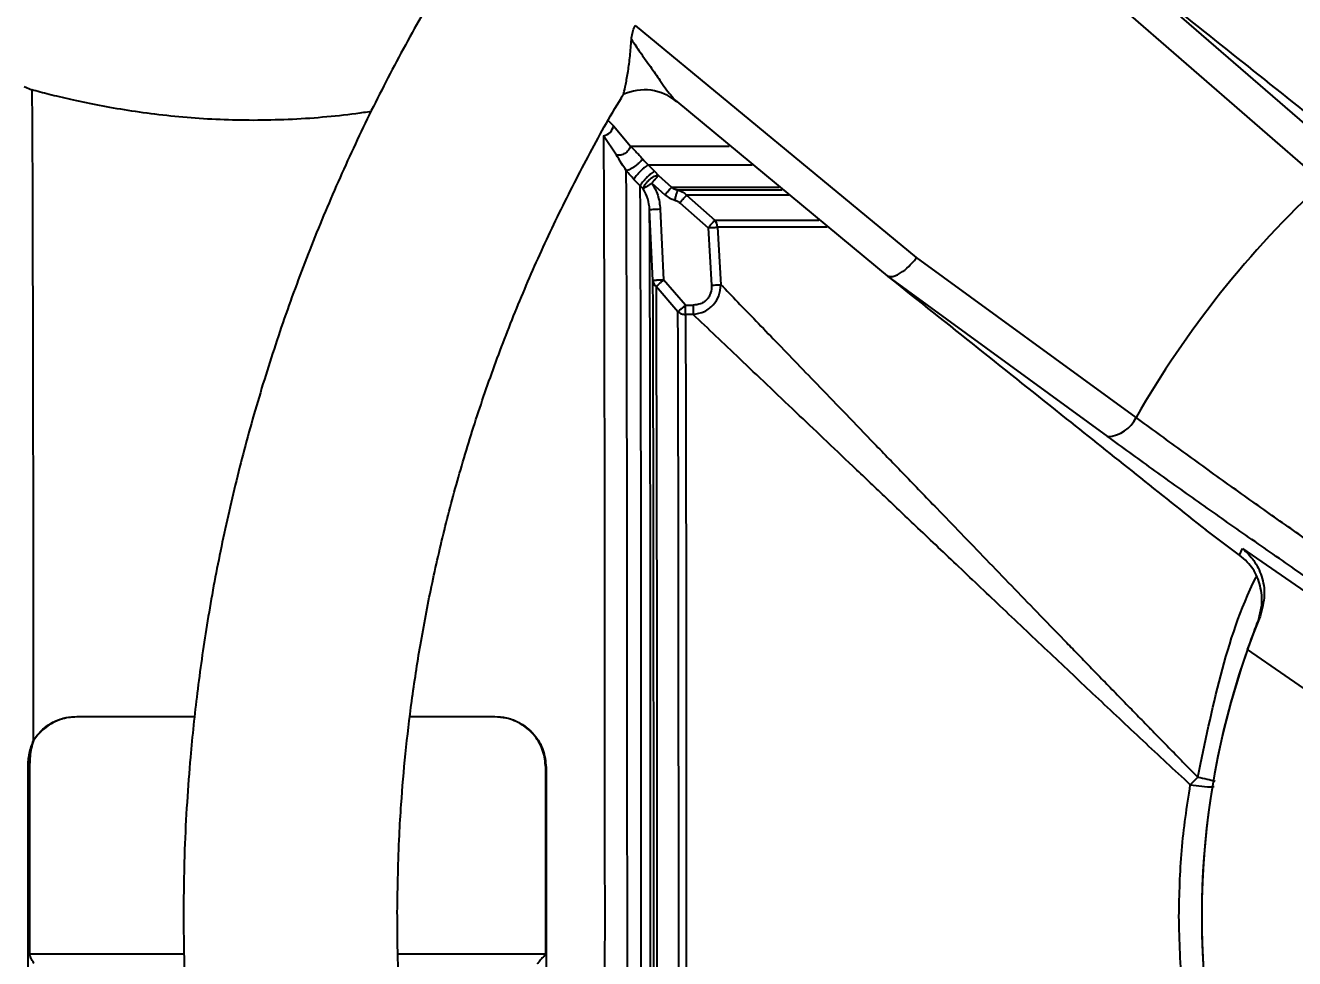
# Model space of a CAD drawing. Header units: millimetres. Extents: x 2126 to 3741, y 477 to 1658.
# Drawn here: x 2347.4 to 2466, y 885.4 to 972.7 of the extents above; entities that cross this region are included whole.
import ezdxf

# ---------------------------------------------------------------- set-up
doc = ezdxf.new("R2010")
doc.units = ezdxf.units.MM
doc.layers.add('AM_5', color=3, linetype='Continuous', lineweight=25)
doc.styles.add('SLDTEXTSTYLE1', font='txt.shx', dxfattribs={"width": 0.7, "bigfont": 'gbcbig.shx'})
doc.dimstyles.new('SLDDIMSTYLE12$0', dxfattribs={"dimtxt": 12, "dimasz": 10, "dimexe": 0, "dimexo": 0.0625, "dimgap": 0.875, "dimtad": 1, "dimdec": 1, "dimlfac": 1.8, "dimrnd": 1e-09, "dimzin": 12, "dimdsep": 46, "dimtxsty": 'SLDTEXTSTYLE1', "dimcen": 0.09, "dimdle": 8.16, "dimclrd": 3, "dimclre": 3, "dimadec": 0, "dimazin": 3, "dimtfac": 1, "dimtdec": 1, "dimtofl": 0, "dimtmove": 0, "dimatfit": 3, "dimfxl": 0, "dimfrac": 2, "dimtolj": 1, "dimlwd": 5, "dimlwe": 5, "dimarcsym": 0})

# ---------------------------------------------------------------- blocks, each defined once
blk = doc.blocks.new('*D25')
at = {"layer": 'AM_5', "color": 3, "linetype": 'Continuous', "lineweight": 5, "transparency": 16777216}
for p, q in [((2289.11, 935.38), (2289.11, 1077.63)), ((2520.73, 1077.63), (2299.11, 1077.63))]:
    blk.add_line(p, q, dxfattribs=at)
at = {"layer": 'AM_5', "color": 3, "lineweight": 5, "transparency": 16777216}
blk.add_line((2530.73, 889.63), (2530.73, 1077.63), dxfattribs=at)
at = {"layer": 'AM_5', "color": 3, "transparency": 16777216}
for points in [[(2299.11, 1079.29), (2299.11, 1075.96), (2289.11, 1077.63)], [(2520.73, 1079.29), (2520.73, 1075.96), (2530.73, 1077.63)]]:
    blk.add_solid(points, dxfattribs=at)
at = {"layer": 'Defpoints', "color": 0, "transparency": 16777216}
for p in [(2289.11, 1077.63), (2289.11, 935.32), (2530.73, 889.57)]:
    blk.add_point(p, dxfattribs=at)
at = {"layer": 'AM_5', "color": 0, "transparency": 16777216, "insert": (2356.4, 1084.5), "char_height": 12, "attachment_point": 5, "style": 'SLDTEXTSTYLE1'}
blk.add_mtext('\\A1;245', dxfattribs=at)

msp = doc.modelspace()

# ---------------------------------------------------------------- linework, layer by layer
at = {"color": 7, "linetype": 'Continuous', "lineweight": 25}
for p, q in [((2450.584, 977.636), (2469.821, 960.95)), ((2449.517, 974.615), (2468.679, 957.959)), ((2430.686, 950.938), (2404.401, 972.65)), ((2347.234, 966.948), (2347.948, 966.62)), ((2408.27, 965.517), (2428.128, 949.076)), ((2401.867, 963.732), (2402.343, 963.272)), ((2402.343, 963.272), (2403.938, 961.365)), ((2402.627, 960.526), (2401.413, 962.336)), ((2405.601, 959.597), (2406.193, 959.006)), ((2406.193, 959.006), (2406.553, 958.617)), ((2404.852, 957.661), (2404.261, 958.252)), ((2405.895, 957.894), (2405.919, 957.91)), ((2405.919, 957.91), (2407.151, 956.809)), ((2406.553, 958.617), (2407.783, 957.516)), ((2405.123, 957.366), (2404.852, 957.661)), ((2409.184, 956.767), (2411.816, 954.435)), ((2406.724, 955.454), (2407.031, 948.84)), ((2408.554, 956.06), (2411.193, 953.728)), ((2406.034, 948.795), (2405.727, 955.408)), ((2411.193, 953.728), (2411.513, 948.351)), ((2412.073, 953.78), (2412.392, 948.403)), ((2451.21, 935.994), (2430.686, 950.938)), ((2409.079, 946.487), (2407.031, 948.84)), ((2427.98, 949.213), (2448.549, 934.203)), ((2408.373, 945.874), (2406.325, 948.222)), ((2409.079, 946.487), (2409.785, 946.487)), ((2409.786, 945.621), (2409.08, 945.621)), ((2460.896, 923.111), (2457.757, 925.439)), ((2460.896, 923.111), (2461.17, 923.732)), ((2461.17, 923.732), (2472.957, 915.599)), ((2475.668, 915.161), (2466.038, 921.807)), ((2462.983, 918.427), (2462.984, 919.358)), ((2462.645, 917.009), (2462.981, 918.422)), ((2462.981, 918.422), (2462.983, 918.427)), ((2462.805, 917.372), (2462.645, 917.009)), ((2468.689, 909.437), (2461.642, 914.301)), ((2352.168, 908.02), (2363.184, 908.02)), ((2363.18, 907.981), (2352.168, 907.981)), ((2391.235, 907.979), (2383.31, 907.98)), ((2383.314, 908.019), (2391.235, 908.019)), ((2348.088, 905.785), (2348.122, 905.764)), ((2347.566, 903.27), (2347.741, 903.258)), ((2396.047, 903.259), (2396.007, 903.259)), ((2456.98, 902.356), (2456.555, 901.905)), ((2456.555, 901.905), (2456.284, 901.631)), ((2347.744, 885.838), (2362.21, 885.838)), ((2382.181, 885.838), (2396.01, 885.838))]:
    msp.add_line(p, q, dxfattribs=at)
at = {"color": 7, "linetype": 'Continuous', "lineweight": 25, "flags": 128}
for points in [[(2347.948, 966.62), (2347.959, 965.729), (2347.97, 964.485), (2347.981, 962.894), (2347.991, 960.963), (2348.001, 958.702), (2348.011, 956.121), (2348.021, 953.231), (2348.03, 950.046), (2348.038, 946.581), (2348.046, 942.852), (2348.054, 938.876), (2348.061, 934.67), (2348.067, 930.256), (2348.073, 925.652), (2348.078, 920.881), (2348.082, 915.965), (2348.085, 910.925), (2348.088, 905.785)], [(2401.413, 962.336), (2401.423, 960.332), (2401.433, 958.01), (2401.443, 955.378), (2401.452, 952.45), (2401.461, 949.239), (2401.469, 945.758), (2401.477, 942.024), (2401.484, 938.052), (2401.491, 933.862), (2401.497, 929.472), (2401.502, 924.902), (2401.507, 920.171), (2401.511, 915.302), (2401.515, 910.317), (2401.517, 905.237), (2401.519, 900.085), (2401.52, 894.886), (2401.521, 889.661), (2401.52, 884.435)], [(2403.938, 961.365), (2406.243, 961.365), (2408.858, 961.365), (2411.769, 961.365), (2413.175, 961.365)], [(2403.639, 881.899), (2403.64, 887.142), (2403.64, 892.395), (2403.639, 897.634), (2403.638, 902.834), (2403.635, 907.972), (2403.632, 913.024), (2403.628, 917.965), (2403.624, 922.774), (2403.619, 927.427), (2403.613, 931.903), (2403.606, 936.183), (2403.599, 940.244), (2403.591, 944.069), (2403.583, 947.641), (2403.574, 950.942), (2403.565, 953.957), (2403.556, 956.672), (2403.546, 959.074)], [(2405.601, 959.597), (2408.088, 959.597), (2410.891, 959.597), (2413.996, 959.597), (2415.315, 959.597)], [(2404.944, 881.604), (2404.944, 886.75), (2404.944, 891.908), (2404.944, 897.054), (2404.942, 902.164), (2404.94, 907.215), (2404.937, 912.183), (2404.933, 917.045), (2404.929, 921.779), (2404.924, 926.363), (2404.918, 930.775), (2404.912, 934.996), (2404.905, 939.005), (2404.897, 942.785), (2404.889, 946.316), (2404.881, 949.584), (2404.872, 952.574), (2404.862, 955.27), (2404.852, 957.661)], [(2407.783, 957.516), (2410.258, 957.516), (2413.041, 957.516), (2416.119, 957.516), (2417.844, 957.516)], [(2408.346, 957.266), (2410.804, 957.266), (2413.561, 957.266), (2416.605, 957.266), (2418.132, 957.266)], [(2418.727, 956.767), (2417.802, 956.767), (2414.618, 956.767), (2411.74, 956.767), (2409.184, 956.767)], [(2406.724, 955.454), (2406.532, 955.445), (2406.347, 955.437), (2406.177, 955.429), (2406.026, 955.422), (2405.902, 955.416), (2405.809, 955.411), (2405.75, 955.409), (2405.727, 955.408)], [(2405.814, 882.698), (2405.815, 887.893), (2405.815, 893.094), (2405.814, 898.277), (2405.812, 903.416), (2405.809, 908.485), (2405.806, 913.458), (2405.802, 918.312), (2405.797, 923.023), (2405.792, 927.565), (2405.786, 931.919), (2405.779, 936.06), (2405.772, 939.97), (2405.764, 943.629), (2405.755, 947.018), (2405.746, 950.121), (2405.737, 952.922), (2405.727, 955.408)], [(2411.816, 954.435), (2414.389, 954.435), (2417.273, 954.435), (2420.455, 954.435), (2421.548, 954.435)], [(2422.319, 953.78), (2420.675, 953.78), (2417.506, 953.78), (2414.634, 953.78), (2412.073, 953.78)], [(2406.108, 882.531), (2406.109, 887.469), (2406.109, 892.417), (2406.108, 897.349), (2406.106, 902.238), (2406.104, 907.059), (2406.101, 911.786), (2406.097, 916.394), (2406.092, 920.859), (2406.087, 925.157), (2406.081, 929.265), (2406.075, 933.162), (2406.068, 936.826), (2406.06, 940.239), (2406.052, 943.382), (2406.043, 946.239), (2406.034, 948.795)], [(2406.325, 948.222), (2406.334, 945.691), (2406.343, 942.862), (2406.351, 939.749), (2406.358, 936.369), (2406.365, 932.739), (2406.372, 928.88), (2406.378, 924.812), (2406.383, 920.556), (2406.387, 916.134), (2406.391, 911.57), (2406.394, 906.888), (2406.397, 902.114), (2406.398, 897.272), (2406.399, 892.387), (2406.399, 887.487), (2406.398, 882.596)], [(2352.168, 908.02), (2352.168, 908.015), (2352.168, 908.01), (2352.168, 908.006), (2352.168, 908.001), (2352.168, 907.996), (2352.168, 907.991), (2352.168, 907.986), (2352.168, 907.981)], [(2391.235, 908.019), (2391.235, 908.014), (2391.235, 908.009), (2391.235, 908.004), (2391.235, 907.999), (2391.235, 907.994), (2391.235, 907.989), (2391.235, 907.984), (2391.235, 907.979)]]:
    msp.add_lwpolyline(points, dxfattribs=at)
at = {"color": 7, "linetype": 'Continuous', "lineweight": 25}
for centre, radius, start, end in [((2405.253, 961.954), 4.668, 49.73951, 115.37948), ((2401.252, 963.426), 1.102, 278.36733, 351.9514), ((2532.431, 889.329), 93.672, 132.88982, 150.12065), ((2411.006, 953.74), 1.067, 2.13356, 40.59749), ((2406.86, 948.854), 0.828, 184.11758, 229.73569), ((2409.038, 946.649), 1.021, 229.34999, 250.50208), ((2409.079, 946.755), 1.135, 250.37219, 270.07572), ((2448.426, 937.259), 3.059, 272.31011, 335.56225), ((2532.35, 889.329), 75, 158.34145, 191.16149), ((2532.363, 889.329), 75, 160.55137, 242.45778)]:
    msp.add_arc(centre, radius, start, end, dxfattribs=at)
for points, knots in [([(2533.623, 1059.632), (2532.631, 1059.648), (2529.192, 1059.704), (2523.303, 1059.467), (2515.969, 1058.929), (2508.651, 1058.052), (2501.364, 1056.863), (2494.121, 1055.355), (2486.937, 1053.53), (2479.824, 1051.389), (2472.796, 1048.935), (2465.868, 1046.171), (2459.051, 1043.098), (2452.361, 1039.721), (2445.809, 1036.043), (2439.409, 1032.069), (2433.174, 1027.804), (2427.115, 1023.253), (2421.247, 1018.421), (2415.581, 1013.314), (2410.128, 1007.938), (2405.081, 1002.491), (2400.428, 997.018), (2396.159, 991.559), (2392.117, 985.934), (2388.308, 980.153), (2384.74, 974.225), (2381.418, 968.163), (2378.348, 961.977), (2375.534, 955.681), (2372.982, 949.287), (2370.696, 942.812), (2368.68, 936.274), (2366.937, 929.699), (2365.473, 923.126), (2364.291, 916.632), (2363.394, 910.343), (2362.81, 904.819), (2362.444, 899.936), (2362.197, 895.112), (2362.155, 891.698), (2362.131, 889.762)], [0, 0, 0, 0, 0.01109766, 0.03845632, 0.06586598, 0.09332727, 0.12084104, 0.14840835, 0.17603052, 0.20370911, 0.23144601, 0.25924341, 0.28710389, 0.31503048, 0.34302669, 0.37109662, 0.39924508, 0.42747773, 0.45580122, 0.48422349, 0.51275401, 0.54140426, 0.56723687, 0.59306169, 0.61887522, 0.6446752, 0.67045871, 0.69622182, 0.72195917, 0.74766321, 0.77332291, 0.7989215, 0.8244321, 0.84980864, 0.87496476, 0.89971751, 0.9236002, 0.94599323, 0.96181736, 0.97835234, 1, 1, 1, 1]), ([(2362.131, 889.762), (2362.156, 887.202), (2362.191, 883.621), (2362.47, 878.352), (2362.805, 873.888), (2363.371, 868.571), (2364.144, 863.002), (2365.154, 857.189), (2366.41, 851.218), (2367.921, 845.142), (2369.691, 839.004), (2371.726, 832.839), (2374.025, 826.675), (2376.59, 820.538), (2379.421, 814.45), (2382.515, 808.431), (2385.869, 802.498), (2389.481, 796.669), (2393.347, 790.959), (2397.461, 785.383), (2401.818, 779.956), (2406.412, 774.69), (2411.237, 769.599), (2416.285, 764.694), (2421.548, 759.987), (2427.018, 755.49), (2432.686, 751.211), (2438.543, 747.163), (2444.58, 743.353), (2450.785, 739.791), (2457.15, 736.486), (2463.663, 733.445), (2470.312, 730.676), (2477.086, 728.186), (2483.974, 725.98), (2490.963, 724.066), (2498.04, 722.447), (2505.194, 721.129), (2512.411, 720.116), (2519.678, 719.412), (2526.982, 719.019), (2534.31, 718.94), (2541.648, 719.177), (2548.983, 719.731), (2556.301, 720.604), (2563.588, 721.794), (2570.83, 723.302), (2578.015, 725.127), (2585.128, 727.267), (2592.155, 729.721), (2599.084, 732.486), (2605.9, 735.559), (2612.591, 738.936), (2619.143, 742.614), (2625.543, 746.587), (2631.778, 750.852), (2637.836, 755.403), (2643.704, 760.235), (2649.371, 765.342), (2654.823, 770.719), (2659.871, 776.166), (2664.523, 781.639), (2668.793, 787.097), (2672.835, 792.722), (2676.643, 798.504), (2680.212, 804.431), (2683.534, 810.494), (2686.604, 816.679), (2689.417, 822.976), (2691.969, 829.37), (2694.255, 835.845), (2696.272, 842.383), (2698.014, 848.957), (2699.479, 855.53), (2700.661, 862.024), (2701.558, 868.314), (2702.141, 873.837), (2702.509, 878.72), (2702.748, 883.544), (2702.866, 889.519), (2702.755, 895.035), (2702.483, 900.305), (2702.146, 904.769), (2701.581, 910.085), (2700.808, 915.654), (2699.798, 921.468), (2698.541, 927.439), (2697.031, 933.515), (2695.26, 939.653), (2693.226, 945.818), (2690.926, 951.982), (2688.361, 958.118), (2685.531, 964.207), (2682.437, 970.226), (2679.082, 976.159), (2675.47, 981.988), (2671.605, 987.698), (2667.491, 993.273), (2663.133, 998.701), (2658.539, 1003.966), (2653.715, 1009.058), (2648.667, 1013.962), (2643.404, 1018.669), (2637.934, 1023.167), (2632.266, 1027.445), (2626.409, 1031.494), (2620.372, 1035.304), (2614.166, 1038.865), (2607.801, 1042.17), (2601.289, 1045.213), (2594.638, 1047.975), (2588.356, 1050.312), (2584.251, 1051.59), (2582.442, 1052.154)], [0, 0, 0, 0, 0.01020738, 0.01427401, 0.02103699, 0.02805607, 0.03558666, 0.0434511, 0.05157826, 0.05991132, 0.06840986, 0.07704394, 0.08579098, 0.09463359, 0.10355821, 0.11255405, 0.12161242, 0.13072624, 0.1398897, 0.14909794, 0.15834689, 0.16763314, 0.17695375, 0.18630622, 0.19568842, 0.20509849, 0.21453484, 0.22399606, 0.23348097, 0.24298851, 0.25251779, 0.26206801, 0.27163852, 0.28122873, 0.29083816, 0.30046642, 0.31011319, 0.31977821, 0.32946132, 0.33916239, 0.34888138, 0.35861831, 0.36837328, 0.37814642, 0.38793798, 0.39774825, 0.40757761, 0.41742653, 0.42729557, 0.4371854, 0.4470968, 0.45703069, 0.46698816, 0.47697044, 0.48697902, 0.49701559, 0.50708218, 0.51718117, 0.52731537, 0.53748817, 0.54770366, 0.5569145, 0.56612256, 0.57532659, 0.5845258, 0.59371913, 0.60290519, 0.61208206, 0.62124705, 0.63039624, 0.63952364, 0.64861966, 0.65766788, 0.66663751, 0.67546331, 0.68397889, 0.69196332, 0.69760555, 0.70350123, 0.71121989, 0.72142727, 0.72549391, 0.73225688, 0.73927596, 0.74680655, 0.754671, 0.76279816, 0.77113122, 0.77962976, 0.78826384, 0.79701087, 0.80585349, 0.81477811, 0.82377394, 0.83283231, 0.84194614, 0.85110959, 0.86031783, 0.86956679, 0.87885303, 0.88817364, 0.89752611, 0.90690831, 0.91631839, 0.92575473, 0.93521596, 0.94470086, 0.95420841, 0.96373768, 0.97328791, 0.98285841, 0.99244862, 1, 1, 1, 1]), ([(2428.539, 997.913), (2429.539, 998.874), (2432.132, 1001.363), (2436.545, 1005.144), (2441.748, 1009.276), (2447.153, 1013.176), (2452.74, 1016.846), (2458.501, 1020.273), (2464.424, 1023.447), (2470.5, 1026.361), (2476.714, 1029.005), (2483.057, 1031.373), (2489.514, 1033.458), (2496.073, 1035.253), (2502.721, 1036.753), (2509.445, 1037.952), (2516.231, 1038.846), (2523.065, 1039.431), (2529.933, 1039.705), (2536.82, 1039.664), (2543.713, 1039.306), (2550.597, 1038.631), (2557.457, 1037.638), (2564.279, 1036.326), (2571.048, 1034.697), (2577.75, 1032.752), (2584.369, 1030.492), (2590.893, 1027.92), (2597.306, 1025.039), (2603.593, 1021.852), (2609.742, 1018.365), (2615.738, 1014.58), (2621.567, 1010.503), (2627.216, 1006.14), (2632.672, 1001.496), (2637.921, 996.577), (2642.777, 991.568), (2647.249, 986.513), (2651.347, 981.455), (2655.223, 976.228), (2658.854, 970.834), (2661.652, 966.358), (2663.148, 963.634), (2663.602, 962.808)], [0, 0, 0, 0, 0.0151775, 0.0393292, 0.0635604, 0.0878663, 0.1122429, 0.1366868, 0.161195, 0.1857649, 0.2103945, 0.2350819, 0.2598255, 0.2846241, 0.3094766, 0.3343824, 0.3593409, 0.3843518, 0.409415, 0.4345306, 0.4596989, 0.4849206, 0.5101965, 0.5355275, 0.5609152, 0.5863611, 0.6118672, 0.6374358, 0.6630699, 0.6887726, 0.714548, 0.7404006, 0.7663359, 0.7923603, 0.8184816, 0.8447092, 0.8710544, 0.8948026, 0.918543, 0.942272, 0.9659875, 0.9896862, 1, 1, 1, 1]), ([(2450.75, 977.521), (2456.286, 973.105), (2466.171, 965.219), (2476.118, 957.284), (2480.494, 953.793)], [0, 0, 0, 0, 0.56000043, 1, 1, 1, 1]), ([(2404.025, 971.335), (2404.044, 971.532), (2404.078, 971.884), (2404.222, 972.347), (2404.358, 972.577), (2404.401, 972.65)], [0, 0, 0, 0, 0.4614557, 0.826888, 1, 1, 1, 1]), ([(2403.252, 966.172), (2403.252, 966.172), (2403.249, 966.163), (2403.314, 966.364), (2403.502, 967.143), (2403.716, 968.355), (2403.9, 969.775), (2403.983, 970.817), (2404.025, 971.335)], [0, 0, 0, 0, 0.0052274, 0.1258242, 0.3272801, 0.5489619, 0.7757262, 1, 1, 1, 1]), ([(2404.025, 971.335), (2404.292, 970.938), (2404.878, 970.068), (2405.806, 968.793), (2406.752, 967.425), (2407.592, 966.2), (2408.072, 965.716), (2408.27, 965.517)], [0, 0, 0, 0, 0.1731069, 0.3790677, 0.5833991, 0.8278545, 1, 1, 1, 1]), ([(2368.678, 963.77), (2367.633, 963.783), (2365.535, 963.809), (2362.434, 964.014), (2359.425, 964.327), (2356.568, 964.738), (2353.92, 965.213), (2351.565, 965.713), (2349.515, 966.203), (2348.469, 966.481), (2347.948, 966.62)], [0, 0, 0, 0, 0.1214856, 0.2437954, 0.3676184, 0.4931071, 0.6198103, 0.7472252, 0.8740914, 1, 1, 1, 1]), ([(2382.131, 889.711), (2382.169, 892.112), (2382.221, 895.47), (2382.525, 900.413), (2382.882, 904.602), (2383.473, 909.589), (2384.273, 914.81), (2385.31, 920.256), (2386.594, 925.844), (2388.132, 931.524), (2389.93, 937.252), (2391.99, 942.996), (2394.316, 948.725), (2396.899, 954.42), (2399.767, 960.041), (2401.899, 963.964), (2403.141, 965.967), (2403.265, 966.167)], [0, 0, 0, 0, 0.089708, 0.1255093, 0.1850415, 0.2468399, 0.3131505, 0.3824082, 0.4539863, 0.5273844, 0.6022463, 0.6783085, 0.7553722, 0.8332846, 0.9119262, 0.9912022, 1, 1, 1, 1]), ([(2379.703, 964.603), (2379.22, 964.528), (2377.783, 964.307), (2375.166, 964.037), (2371.953, 963.812), (2369.767, 963.784), (2368.678, 963.77)], [0, 0, 0, 0, 0.1455268, 0.4334455, 0.7177855, 1, 1, 1, 1]), ([(2403.938, 961.365), (2403.917, 961.297), (2403.873, 961.161), (2403.747, 960.969), (2403.587, 960.803), (2403.405, 960.672), (2403.216, 960.579), (2403.022, 960.522), (2402.821, 960.498), (2402.693, 960.516), (2402.627, 960.526)], [0, 0, 0, 0, 0.1325008, 0.2662233, 0.397443, 0.5228319, 0.639905, 0.7518665, 0.872167, 1, 1, 1, 1]), ([(2403.938, 961.365), (2404.097, 961.201), (2404.342, 960.946), (2404.724, 960.545), (2404.948, 960.294), (2405.045, 960.185)], [0, 0, 0, 0, 0.50740932, 0.78580851, 1, 1, 1, 1]), ([(2403.546, 959.074), (2403.389, 959.307), (2403.004, 959.878), (2402.767, 960.285), (2402.627, 960.526)], [0, 0, 0, 0, 0.4080088, 1, 1, 1, 1]), ([(2405.045, 960.185), (2405.018, 960.135), (2404.966, 960.035), (2404.797, 959.843), (2404.591, 959.65), (2404.368, 959.473), (2404.138, 959.315), (2403.908, 959.184), (2403.692, 959.091), (2403.595, 959.08), (2403.546, 959.074)], [0, 0, 0, 0, 0.1310483, 0.2625369, 0.3881864, 0.5032326, 0.6148558, 0.7377661, 0.8681392, 1, 1, 1, 1]), ([(2405.045, 960.185), (2405.137, 960.081), (2405.31, 959.885), (2405.508, 959.689), (2405.601, 959.597)], [0, 0, 0, 0, 0.5295864, 1, 1, 1, 1]), ([(2404.261, 958.252), (2404.137, 958.38), (2403.883, 958.644), (2403.66, 958.928), (2403.546, 959.074)], [0, 0, 0, 0, 0.4845227, 1, 1, 1, 1]), ([(2405.601, 959.597), (2405.558, 959.577), (2405.472, 959.536), (2405.274, 959.389), (2405.06, 959.205), (2404.848, 959.002), (2404.646, 958.79), (2404.463, 958.576), (2404.318, 958.379), (2404.28, 958.294), (2404.261, 958.252)], [0, 0, 0, 0, 0.13092068, 0.26204689, 0.38670586, 0.50000002, 0.61329416, 0.73795311, 0.86907932, 1, 1, 1, 1]), ([(2406.193, 959.005), (2406.149, 958.985), (2406.063, 958.945), (2405.864, 958.797), (2405.651, 958.614), (2405.439, 958.411), (2405.237, 958.199), (2405.055, 957.985), (2404.91, 957.789), (2404.872, 957.704), (2404.852, 957.661)], [0, 0, 0, 0, 0.131037, 0.2621403, 0.3866575, 0.4997396, 0.6131643, 0.7379157, 0.8690833, 1, 1, 1, 1]), ([(2405.654, 958.172), (2405.578, 958.101), (2405.426, 957.958), (2405.254, 957.734), (2405.14, 957.524), (2405.129, 957.418), (2405.123, 957.366)], [0, 0, 0, 0, 0.25, 0.5, 0.75, 1, 1, 1, 1]), ([(2405.123, 957.366), (2405.151, 957.385), (2405.211, 957.426), (2405.392, 957.55), (2405.628, 957.711), (2405.807, 957.833), (2405.895, 957.894)], [0, 0, 0, 0, 0.2352392, 0.4885379, 0.7480169, 1, 1, 1, 1]), ([(2406.553, 958.617), (2406.496, 958.615), (2406.382, 958.611), (2406.15, 958.518), (2405.898, 958.372), (2405.736, 958.239), (2405.655, 958.173)], [0, 0, 0, 0, 0.25, 0.5, 0.75, 1, 1, 1, 1]), ([(2406.553, 958.617), (2406.526, 958.587), (2406.47, 958.525), (2406.315, 958.352), (2406.126, 958.141), (2405.987, 957.985), (2405.919, 957.91)], [0, 0, 0, 0, 0.24378911, 0.49999481, 0.7562033, 1, 1, 1, 1]), ([(2405.919, 957.91), (2406.132, 957.542), (2406.572, 956.781), (2406.672, 955.907), (2406.724, 955.454)], [0, 0, 0, 0, 0.4826701, 1, 1, 1, 1]), ([(2405.727, 955.408), (2405.691, 955.755), (2405.619, 956.447), (2405.288, 957.061), (2405.123, 957.366)], [0, 0, 0, 0, 0.5026251, 1, 1, 1, 1]), ([(2407.783, 957.516), (2407.756, 957.486), (2407.701, 957.425), (2407.55, 957.256), (2407.36, 957.044), (2407.22, 956.886), (2407.151, 956.809)], [0, 0, 0, 0, 0.2380919, 0.4920716, 0.750311, 1, 1, 1, 1]), ([(2407.151, 956.809), (2407.285, 956.703), (2407.567, 956.482), (2407.907, 956.369), (2408.086, 956.309)], [0, 0, 0, 0, 0.4756659, 1, 1, 1, 1]), ([(2407.783, 957.516), (2407.863, 957.464), (2408.038, 957.35), (2408.237, 957.296), (2408.346, 957.266)], [0, 0, 0, 0, 0.4552726, 1, 1, 1, 1]), ([(2408.086, 956.309), (2408.116, 956.421), (2408.179, 956.653), (2408.262, 956.958), (2408.324, 957.186), (2408.339, 957.24), (2408.346, 957.266)], [0, 0, 0, 0, 0.2417518, 0.499999, 0.7582468, 1, 1, 1, 1]), ([(2408.346, 957.266), (2408.514, 957.203), (2408.822, 957.087), (2409.07, 956.867), (2409.184, 956.767)], [0, 0, 0, 0, 0.5425488, 1, 1, 1, 1]), ([(2408.554, 956.06), (2408.62, 956.133), (2408.755, 956.285), (2408.942, 956.495), (2409.098, 956.671), (2409.155, 956.735), (2409.184, 956.767)], [0, 0, 0, 0, 0.238008, 0.4918756, 0.7501051, 1, 1, 1, 1]), ([(2408.086, 956.309), (2408.172, 956.281), (2408.343, 956.225), (2408.485, 956.114), (2408.554, 956.06)], [0, 0, 0, 0, 0.5061903, 1, 1, 1, 1]), ([(2411.816, 954.435), (2411.789, 954.403), (2411.732, 954.339), (2411.583, 954.17), (2411.399, 953.962), (2411.263, 953.807), (2411.193, 953.728)], [0, 0, 0, 0, 0.2436742, 0.4995317, 0.7402218, 1, 1, 1, 1]), ([(2411.193, 953.728), (2411.281, 953.733), (2411.46, 953.743), (2411.712, 953.758), (2411.929, 953.771), (2412.026, 953.777), (2412.073, 953.78)], [0, 0, 0, 0, 0.2454242, 0.5000022, 0.7589463, 1, 1, 1, 1]), ([(2427.98, 949.213), (2428.132, 949.177), (2428.367, 949.122), (2428.814, 949.278), (2429.307, 949.544), (2429.893, 950.015), (2430.365, 950.528), (2430.596, 950.819), (2430.663, 950.907), (2430.686, 950.938)], [0, 0, 0, 0, 0.2389954, 0.3678324, 0.4996781, 0.7489725, 0.9246806, 0.9739408, 1, 1, 1, 1]), ([(2407.031, 948.84), (2406.907, 948.835), (2406.717, 948.826), (2406.487, 948.816), (2406.329, 948.808), (2406.2, 948.802), (2406.074, 948.797), (2406.05, 948.795), (2406.034, 948.795)], [0, 0, 0, 0, 0.23988085, 0.36868246, 0.50010638, 0.63151483, 0.76027185, 1, 1, 1, 1]), ([(2407.031, 948.84), (2406.956, 948.775), (2406.803, 948.641), (2406.593, 948.458), (2406.421, 948.307), (2406.357, 948.25), (2406.325, 948.222)], [0, 0, 0, 0, 0.2440869, 0.5, 0.7559131, 1, 1, 1, 1]), ([(2411.513, 948.351), (2411.506, 948.107), (2411.495, 947.741), (2411.299, 947.297), (2411.089, 947.007), (2410.818, 946.774), (2410.391, 946.544), (2410.027, 946.51), (2409.785, 946.487)], [0, 0, 0, 0, 0.2521275, 0.3779391, 0.5007289, 0.6233866, 0.7488517, 1, 1, 1, 1]), ([(2409.786, 945.621), (2410.155, 945.688), (2410.861, 945.815), (2411.709, 946.476), (2412.274, 947.364), (2412.352, 948.048), (2412.392, 948.403)], [0, 0, 0, 0, 0.2663901, 0.5098892, 0.7453095, 1, 1, 1, 1]), ([(2411.513, 948.351), (2411.601, 948.356), (2411.78, 948.367), (2412.03, 948.382), (2412.247, 948.395), (2412.344, 948.4), (2412.392, 948.403)], [0, 0, 0, 0, 0.2454989, 0.5000768, 0.7546143, 1, 1, 1, 1]), ([(2412.392, 948.403), (2412.909, 947.868), (2413.959, 946.78), (2415.678, 944.999), (2417.53, 943.08), (2419.526, 941.013), (2421.715, 938.746), (2424.116, 936.256), (2426.75, 933.526), (2429.579, 930.595), (2432.289, 927.787), (2434.846, 925.138), (2437.177, 922.724), (2439.55, 920.269), (2441.97, 917.766), (2443.981, 915.689), (2445.591, 914.027), (2446.768, 912.813), (2448.005, 911.538), (2449.301, 910.204), (2450.361, 909.114), (2451.181, 908.273), (2451.757, 907.681), (2452.387, 907.035), (2453.072, 906.334), (2453.977, 905.409), (2454.975, 904.391), (2455.939, 903.411), (2456.535, 902.807), (2456.845, 902.492), (2456.945, 902.392), (2456.98, 902.356)], [0, 0, 0, 0, 0.046815, 0.0951103, 0.144924, 0.1962908, 0.2492415, 0.3076599, 0.3687368, 0.4324948, 0.4989523, 0.5474914, 0.5980276, 0.6477144, 0.6969811, 0.7488148, 0.7716581, 0.7956054, 0.8206552, 0.8468061, 0.8740566, 0.8845335, 0.8960667, 0.9086554, 0.922299, 0.9369964, 0.9626405, 0.9816845, 0.994136, 0.9978912, 1, 1, 1, 1]), ([(2428.128, 949.076), (2428.099, 949.1), (2428.037, 949.149), (2427.979, 949.199), (2427.962, 949.218), (2427.967, 949.22), (2427.977, 949.215), (2427.98, 949.213)], [0, 0, 0, 0, 0.3325712, 0.6879646, 0.8313814, 0.949784, 1, 1, 1, 1]), ([(2428.128, 949.076), (2433.643, 944.677), (2443.49, 936.821), (2453.398, 928.917), (2457.757, 925.439)], [0, 0, 0, 0, 0.5600002, 1, 1, 1, 1]), ([(2408.373, 945.874), (2408.406, 945.902), (2408.471, 945.96), (2408.643, 946.109), (2408.852, 946.29), (2409.005, 946.422), (2409.079, 946.487)], [0, 0, 0, 0, 0.2438677, 0.49954771, 0.75547028, 1, 1, 1, 1]), ([(2408.363, 830.221), (2408.369, 831.586), (2408.38, 834.316), (2408.395, 839.723), (2408.409, 845.971), (2408.42, 853.042), (2408.43, 860.78), (2408.437, 869.049), (2408.441, 877.692), (2408.444, 886.552), (2408.443, 895.462), (2408.44, 904.26), (2408.434, 912.78), (2408.426, 920.865), (2408.416, 928.372), (2408.404, 935.135), (2408.39, 941.125), (2408.379, 944.291), (2408.373, 945.874)], [0, 0, 0, 0, 0.0625, 0.125, 0.1875, 0.25, 0.3125001, 0.3750001, 0.4375001, 0.5000001, 0.5625001, 0.6250001, 0.6875001, 0.75, 0.8125, 0.875, 0.9375, 1, 1, 1, 1]), ([(2456.284, 901.631), (2454.809, 903.002), (2451.838, 905.764), (2447.483, 909.864), (2443.112, 913.988), (2438.839, 918.034), (2434.705, 921.952), (2431.009, 925.459), (2427.711, 928.591), (2424.768, 931.386), (2422.015, 934.001), (2418.404, 937.432), (2414.156, 941.471), (2411.206, 944.272), (2409.786, 945.621)], [0, 0, 0, 0, 0.0838137, 0.1688192, 0.2514311, 0.3390822, 0.4223802, 0.5013551, 0.5674319, 0.6310507, 0.6922419, 0.7510397, 0.8801277, 1, 1, 1, 1]), ([(2467.682, 924.182), (2466.341, 925.123), (2463.604, 927.043), (2459.48, 929.98), (2455.286, 933.002), (2452.586, 934.984), (2451.21, 935.994)], [0, 0, 0, 0, 0.2354209, 0.48057, 0.7354347, 1, 1, 1, 1]), ([(2466.038, 921.807), (2464.516, 922.861), (2461.483, 924.961), (2457.02, 928.106), (2452.672, 931.207), (2449.923, 933.205), (2448.549, 934.203)], [0, 0, 0, 0, 0.2514799, 0.5012785, 0.7507527, 1, 1, 1, 1]), ([(2461.17, 923.732), (2461.542, 923.378), (2462.286, 922.671), (2462.994, 921.178), (2463.351, 919.402), (2462.987, 918.049), (2462.805, 917.372)], [0, 0, 0, 0, 0.2505535, 0.5002592, 0.7500542, 1, 1, 1, 1]), ([(2462.984, 919.358), (2462.871, 919.945), (2462.645, 921.118), (2461.805, 922.349), (2461.142, 922.905), (2460.896, 923.111)], [0, 0, 0, 0, 0.3869803, 0.7723493, 1, 1, 1, 1]), ([(2456.98, 902.356), (2457.641, 905.536), (2458.959, 911.882), (2460.974, 918.153), (2462.464, 921.088), (2462.49, 921.138)], [0, 0, 0, 0, 0.4968488, 0.9914439, 1, 1, 1, 1]), ([(2461.642, 914.301), (2461.945, 915.133), (2462.334, 916.2), (2462.72, 917.161), (2462.805, 917.372)], [0, 0, 0, 0, 0.7808049, 1, 1, 1, 1]), ([(2348.088, 905.785), (2348.37, 906.157), (2348.911, 906.874), (2350.013, 907.569), (2351.111, 907.957), (2351.833, 908), (2352.168, 908.02)], [0, 0, 0, 0, 0.2893167, 0.5568608, 0.7943592, 1, 1, 1, 1]), ([(2352.168, 907.981), (2351.907, 907.969), (2351.386, 907.944), (2350.625, 907.749), (2349.907, 907.443), (2349.231, 907.009), (2348.611, 906.457), (2348.285, 905.995), (2348.122, 905.764)], [0, 0, 0, 0, 0.1613102, 0.3226214, 0.4839277, 0.6452256, 0.8226208, 1, 1, 1, 1]), ([(2391.235, 908.019), (2391.602, 907.995), (2392.338, 907.948), (2393.366, 907.567), (2394.247, 907.018), (2395.113, 906.174), (2395.874, 904.929), (2395.989, 903.823), (2396.047, 903.259)], [0, 0, 0, 0, 0.1449549, 0.2910724, 0.4299257, 0.5563605, 0.7741136, 1, 1, 1, 1]), ([(2396.007, 903.259), (2395.956, 903.778), (2395.854, 904.831), (2395.046, 906.245), (2393.834, 907.325), (2392.481, 907.898), (2391.589, 907.956), (2391.235, 907.979)], [0, 0, 0, 0, 0.2102351, 0.4264966, 0.6435643, 0.8586814, 1, 1, 1, 1]), ([(2348.088, 905.785), (2347.934, 905.377), (2347.627, 904.568), (2347.586, 903.7), (2347.566, 903.27)], [0, 0, 0, 0, 0.5043797, 1, 1, 1, 1]), ([(2348.122, 905.764), (2348.078, 905.642), (2347.861, 905.042), (2347.766, 904.187), (2347.747, 903.469), (2347.741, 903.258)], [0, 0, 0, 0, 0.1536637, 0.751965, 1, 1, 1, 1]), ([(2347.566, 903.27), (2347.567, 900.245), (2347.569, 894.209), (2347.569, 885.056), (2347.568, 876.014), (2347.565, 867.186), (2347.56, 858.694), (2347.555, 851.85), (2347.55, 846.393), (2347.545, 842.04), (2347.539, 837.582), (2347.533, 833.103), (2347.526, 828.969), (2347.518, 825.229), (2347.51, 821.911), (2347.501, 818.876), (2347.491, 816.223), (2347.48, 813.988), (2347.473, 813.01), (2347.469, 812.511)], [0, 0, 0, 0, 0.0746907, 0.1490623, 0.2231148, 0.2968479, 0.3702616, 0.4433557, 0.4832428, 0.5266364, 0.5735359, 0.623941, 0.6778511, 0.7254581, 0.7754993, 0.8279744, 0.882883, 0.940225, 1, 1, 1, 1]), ([(2347.741, 903.258), (2347.741, 902.975), (2347.742, 900.59), (2347.743, 896.337), (2347.744, 890.796), (2347.744, 887.388), (2347.744, 885.838)], [0, 0, 0, 0, 0.0492708, 0.4154482, 0.7342272, 1, 1, 1, 1]), ([(2396.01, 885.838), (2396.01, 886.301), (2396.01, 888.802), (2396.009, 893.091), (2396.008, 898.446), (2396.007, 901.733), (2396.007, 903.259)], [0, 0, 0, 0, 0.0795402, 0.4291267, 0.7348427, 1, 1, 1, 1]), ([(2456.98, 902.356), (2457.286, 902.294), (2457.914, 902.168), (2458.369, 902.045), (2458.602, 901.982)], [0, 0, 0, 0, 0.4857374, 1, 1, 1, 1]), ([(2455.22, 889.329), (2455.265, 891.391), (2455.357, 895.543), (2455.974, 899.593), (2456.284, 901.631)], [0, 0, 0, 0, 0.4968173, 1, 1, 1, 1]), ([(2456.284, 901.631), (2456.642, 901.582), (2457.384, 901.479), (2458.187, 901.435), (2458.457, 901.472), (2458.515, 901.48)], [0, 0, 0, 0, 0.4219411, 0.8761108, 1, 1, 1, 1]), ([(2490.403, 745.032), (2489.341, 745.333), (2486.037, 746.269), (2480.585, 748.176), (2474.058, 750.734), (2467.646, 753.619), (2461.358, 756.804), (2455.21, 760.292), (2449.214, 764.077), (2443.385, 768.153), (2437.736, 772.516), (2432.28, 777.16), (2427.031, 782.079), (2422.174, 787.088), (2417.703, 792.143), (2413.604, 797.201), (2409.731, 802.43), (2406.089, 807.817), (2402.686, 813.353), (2399.527, 819.026), (2396.62, 824.823), (2393.97, 830.731), (2391.581, 836.734), (2389.458, 842.817), (2387.606, 848.956), (2386.028, 855.123), (2384.729, 861.268), (2383.717, 867.276), (2383.006, 872.843), (2382.56, 877.689), (2382.283, 882.159), (2382.145, 886.064), (2382.135, 888.663), (2382.131, 889.711)], [0, 0, 0, 0, 0.0170783, 0.0531439, 0.089298, 0.1255445, 0.1618882, 0.1983346, 0.2348901, 0.2715626, 0.3083611, 0.3452967, 0.3823824, 0.4196345, 0.4532144, 0.4867833, 0.5203362, 0.5538698, 0.5873798, 0.6208602, 0.654303, 0.6876965, 0.7210233, 0.7542563, 0.7873511, 0.8202281, 0.8527303, 0.8844984, 0.9144909, 0.939551, 0.9597807, 0.9837802, 1, 1, 1, 1]), ([(2396.049, 889.329), (2396.05, 886.897), (2396.05, 882.051), (2396.049, 874.873), (2396.047, 869.027), (2396.046, 864.469), (2396.044, 861.122), (2396.042, 857.846), (2396.041, 854.648), (2396.039, 851.533), (2396.036, 847.579), (2396.032, 842.784), (2396.026, 837.23), (2396.019, 831.881), (2396.013, 828.177), (2396.01, 826.504), (2396.009, 826.298)], [0, 0, 0, 0, 0.0993144, 0.1978776, 0.2956897, 0.3443268, 0.392776, 0.4410372, 0.4891105, 0.5369958, 0.5846933, 0.6760062, 0.7731133, 0.8760137, 0.9847067, 1, 1, 1, 1]), ([(2456.53, 875.692), (2456.149, 877.936), (2455.389, 882.413), (2455.276, 887.028), (2455.22, 889.329)], [0, 0, 0, 0, 0.50133664, 1, 1, 1, 1]), ([(2348.158, 884.92), (2348.147, 884.952), (2348.125, 885.021), (2347.99, 885.23), (2347.84, 885.471), (2347.752, 885.696), (2347.746, 885.803), (2347.744, 885.838)], [0, 0, 0, 0, 0.2023767, 0.447822, 0.7585731, 0.9199388, 1, 1, 1, 1]), ([(2396.01, 885.838), (2396.008, 885.83), (2396.003, 885.798), (2395.912, 885.694), (2395.726, 885.475), (2395.489, 885.214), (2395.322, 885.015), (2395.258, 884.928), (2395.25, 884.904), (2395.248, 884.898)], [0, 0, 0, 0, 0.01466654, 0.06290574, 0.25281855, 0.57963747, 0.77594378, 0.93489755, 1, 1, 1, 1])]:
    msp.add_open_spline(points, degree=3, knots=knots, dxfattribs=at)
for points in [[(2409.08, 945.621), (2409.08, 945.67), (2409.08, 945.769), (2409.079, 945.982), (2409.079, 946.225), (2409.079, 946.399), (2409.079, 946.487)], [(2409.785, 946.487), (2409.785, 946.4), (2409.785, 946.225), (2409.785, 945.982), (2409.785, 945.769), (2409.786, 945.67), (2409.786, 945.621)], [(2409.08, 945.621), (2409.086, 944.045), (2409.096, 940.892), (2409.11, 934.929), (2409.123, 928.197), (2409.133, 920.724), (2409.141, 912.675), (2409.147, 904.193), (2409.15, 895.435), (2409.15, 886.564), (2409.148, 877.745), (2409.143, 869.14), (2409.136, 860.909), (2409.127, 853.205), (2409.115, 846.165), (2409.102, 839.946), (2409.087, 834.563), (2409.075, 831.845), (2409.07, 830.486)], [(2396.047, 903.259), (2396.048, 900.952), (2396.049, 896.336), (2396.049, 891.665), (2396.049, 889.329)]]:
    msp.add_open_spline(points, degree=3, dxfattribs=at)

# ---------------------------------------------------------------- dimensions: what is measured, and where the dimension line sits
at = {"layer": 'AM_5'}
dim = msp.add_linear_dim(base=(2289.115, 1077.627), p1=(2530.727, 889.571), p2=(2289.115, 935.316), angle=0, text='245', dimstyle='SLDDIMSTYLE12$0', override={"dimlfac": 1}, dxfattribs=at)
dim.commit()
dim.dimension.update_dxf_attribs({"geometry": '*D25', "text_midpoint": (2356.397, 1077.627), "dimtype": 160})

doc.saveas('drawing.dxf')
